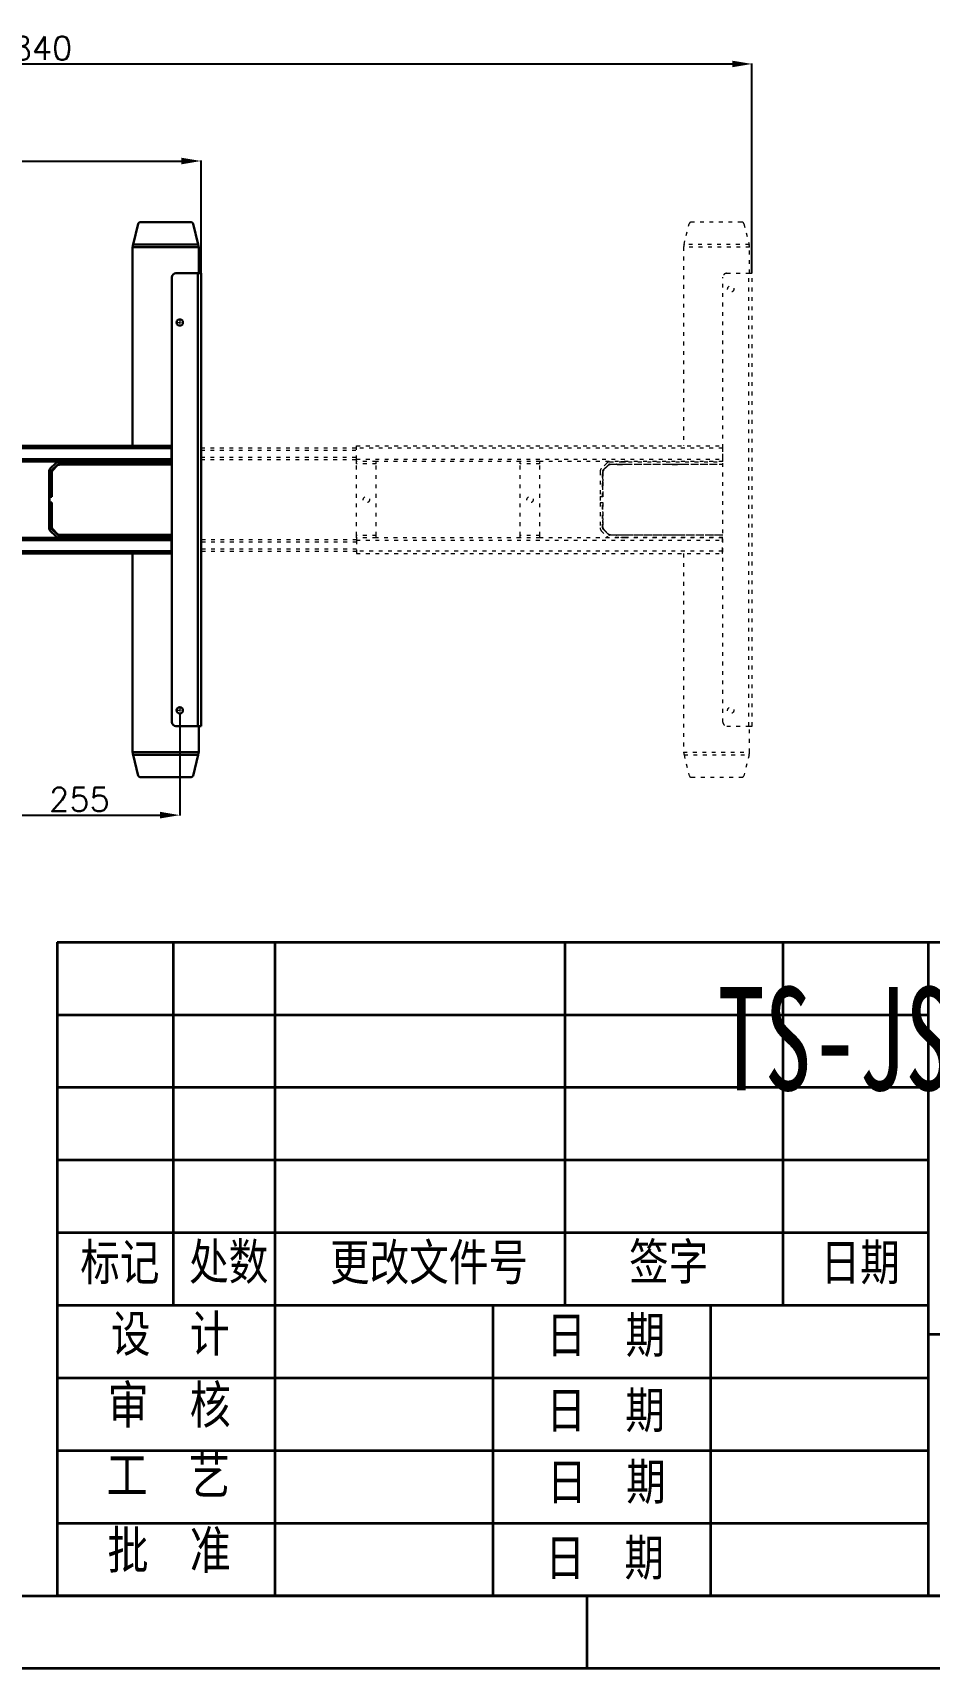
# Model space of a CAD drawing. Header units: millimetres. Extents: x 20580 to 29102, y 1988 to 5937.
# Drawn here: x 25638 to 26777, y 2064 to 4141 of the extents above; entities that cross this region are included whole.
import ezdxf

# ---------------------------------------------------------------- set-up
doc = ezdxf.new("R2010")
doc.units = ezdxf.units.MM
doc.linetypes.add('ACAD_ISO03W100', pattern=[30, 12, -18])
doc.linetypes.add('CENTER2', pattern=[7.5, 5, -1, 0.5, -1])
for name, color, linetype, lineweight in [('CAXA0', 7, 'Continuous', 70), ('CAXA3', 7, 'Continuous', 18), ('CAXA4', 3, 'Continuous', 25), ('輪廓線', 7, 'Continuous', 20)]:
    doc.layers.add(name, color=color, linetype=linetype, lineweight=lineweight)
doc.styles.get("Standard").update_dxf_attribs({"font": 'romans.shx'})
doc.styles.add('UserTxtStyle1', font='', dxfattribs={"width": 0.8})
doc.styles.add('标准', font='', dxfattribs={"width": 0.667})
doc.styles.get('UserTxtStyle1').set_extended_font_data('SimSun')
doc.styles.get('标准').set_extended_font_data('FangSong_GB2312')
doc.dimstyles.new('ISO-25', dxfattribs={"dimtxt": 6, "dimasz": 6, "dimexe": 0.5, "dimexo": 0.625, "dimgap": 1.2, "dimtad": 1, "dimdsep": 46, "dimtxsty": 'Standard', "dimcen": 2.5, "dimclrd": 3, "dimclre": 3, "dimclrt": 3, "dimadec": 0, "dimazin": 0, "dimtfac": 1, "dimtmove": 0, "dimatfit": 3, "dimfxl": 1.25, "dimarcsym": 0})

# ---------------------------------------------------------------- blocks, each defined once
blk = doc.blocks.new('*D129')
at = {"layer": 'Defpoints', "color": 0}
for p in [(25851.9, 3977.9), (24711.9, 3835.3), (25851.9, 3835.3)]:
    blk.add_point(p, dxfattribs=at)
at = {"layer": '輪廓線', "color": 4, "lineweight": -2}
for p, q in [((24711.9, 3835.9), (24711.9, 3978.4)), ((24736.9, 3977.9), (25826.9, 3977.9)), ((25851.9, 3835.9), (25851.9, 3978.4))]:
    blk.add_line(p, q, dxfattribs=at)
at = {"layer": '輪廓線', "color": 4}
for points in [[(24736.9, 3982.1), (24736.9, 3973.7), (24711.9, 3977.9)], [(25826.9, 3982.1), (25826.9, 3973.7), (25851.9, 3977.9)]]:
    blk.add_solid(points, dxfattribs=at)
at = {"layer": '輪廓線', "color": 4, "lineweight": 18, "insert": (25249.3, 3997.9), "char_height": 30, "attachment_point": 5}
blk.add_mtext('1140', dxfattribs=at)
blk = doc.blocks.new('*D130')
at = {"layer": 'Defpoints', "color": 0}
for p in [(26551.9, 4101.2), (24711.9, 3835.3), (26551.9, 3835.3)]:
    blk.add_point(p, dxfattribs=at)
at = {"layer": '輪廓線', "color": 4, "lineweight": -2}
for p, q in [((24711.9, 3835.9), (24711.9, 4101.7)), ((24736.9, 4101.2), (26526.9, 4101.2)), ((26551.9, 3835.9), (26551.9, 4101.7))]:
    blk.add_line(p, q, dxfattribs=at)
at = {"layer": '輪廓線', "color": 4}
for points in [[(24736.9, 4105.3), (24736.9, 4097), (24711.9, 4101.2)], [(26526.9, 4105.3), (26526.9, 4097), (26551.9, 4101.2)]]:
    blk.add_solid(points, dxfattribs=at)
at = {"layer": '輪廓線', "color": 4, "lineweight": 18, "insert": (25636.9, 4121.2), "char_height": 30, "attachment_point": 5}
blk.add_mtext('1840', dxfattribs=at)
blk = doc.blocks.new('*D135')
at = {"layer": 'Defpoints', "color": 0}
for p in [(25569.9, 3542.4), (25824.9, 3275.5), (25824.9, 3147.2)]:
    blk.add_point(p, dxfattribs=at)
at = {"layer": '輪廓線', "color": 4, "lineweight": -2}
for p, q in [((25569.9, 3541.8), (25569.9, 3146.7)), ((25824.9, 3274.9), (25824.9, 3146.7)), ((25594.9, 3147.2), (25799.9, 3147.2))]:
    blk.add_line(p, q, dxfattribs=at)
at = {"layer": '輪廓線', "color": 4}
for points in [[(25594.9, 3151.4), (25594.9, 3143), (25569.9, 3147.2)], [(25799.9, 3151.4), (25799.9, 3143), (25824.9, 3147.2)]]:
    blk.add_solid(points, dxfattribs=at)
at = {"layer": '輪廓線', "color": 4, "lineweight": 18, "insert": (25697.4, 3167.2), "char_height": 30, "attachment_point": 5}
blk.add_mtext('255', dxfattribs=at)

msp = doc.modelspace()

# ---------------------------------------------------------------- linework, layer by layer
at = {"linetype": 'Continuous', "lineweight": 30}
for p, q in [((25765.618, 3871.834), (25772.155, 3898.317)), ((25838.8, 3900.31), (25775.093, 3900.31)), ((25841.739, 3898.317), (25848.275, 3871.834)), ((25848.95, 3868.539), (25764.943, 3868.539)), ((25764.943, 3868.539), (25764.943, 3616.31)), ((25848.275, 3871.834), (25765.618, 3871.834)), ((25848.95, 3835.31), (25848.95, 3868.539)), ((25814.947, 3265.31), (25814.947, 3830.31)), ((25819.947, 3835.31), (25847.947, 3835.31)), ((25847.947, 3260.31), (25847.947, 3835.31)), ((25847.947, 3835.31), (25851.947, 3835.31)), ((25851.947, 3260.31), (25851.947, 3835.31)), ((25349.447, 3616.31), (25814.447, 3616.31)), ((25814.447, 3616.31), (25814.447, 3613.31)), ((25814.947, 3616.31), (25814.447, 3616.31)), ((25814.447, 3614.31), (25814.947, 3614.31)), ((25814.447, 3613.31), (25349.447, 3613.31)), ((25349.447, 3599.31), (25814.447, 3599.31)), ((25814.447, 3596.31), (25582.447, 3596.31)), ((25667.482, 3594.346), (25660.411, 3587.275)), ((25671.018, 3595.81), (25814.947, 3595.81)), ((25685.447, 3596.31), (25685.447, 3596.227)), ((25685.447, 3596.227), (25685.916, 3595.956)), ((25685.447, 3596.227), (25691.447, 3596.227)), ((25685.916, 3595.956), (25685.663, 3595.81)), ((25685.916, 3595.956), (25690.978, 3595.956)), ((25690.978, 3595.956), (25691.447, 3596.227)), ((25691.23, 3595.81), (25690.978, 3595.956)), ((25691.447, 3596.227), (25691.447, 3596.31)), ((25764.943, 3596.31), (25764.943, 3595.81)), ((25814.447, 3613.81), (25814.947, 3613.81)), ((25814.447, 3613.31), (25814.447, 3599.31)), ((25814.447, 3610.81), (25814.947, 3610.81)), ((25814.447, 3601.81), (25814.947, 3601.81)), ((25814.447, 3599.31), (25814.447, 3596.31)), ((25814.447, 3598.81), (25814.947, 3598.81)), ((25814.947, 3598.31), (25814.447, 3598.31)), ((25814.947, 3596.31), (25814.447, 3596.31)), ((25658.947, 3583.739), (25658.947, 3551.81)), ((25661.947, 3551.81), (25661.947, 3583.739)), ((25662.24, 3576.16), (25661.947, 3576.16)), ((25662.281, 3573.81), (25661.947, 3573.81)), ((25662.197, 3582.393), (25662.197, 3580.481)), ((25662.406, 3582.307), (25662.197, 3582.393)), ((25662.197, 3580.481), (25662.368, 3580.31)), ((25662.368, 3577.81), (25662.197, 3577.639)), ((25662.197, 3577.639), (25662.197, 3576.16)), ((25662.281, 3573.81), (25662.281, 3571.81)), ((25669.425, 3591.721), (25662.354, 3584.65)), ((25662.354, 3584.65), (25662.354, 3583.637)), ((25662.354, 3580.324), (25662.354, 3577.796)), ((25662.368, 3580.31), (25662.368, 3577.81)), ((25662.406, 3582.307), (25662.406, 3551.56)), ((25662.532, 3585.154), (25669.604, 3592.225)), ((25668.829, 3591.096), (25663.661, 3585.928)), ((25663.87, 3585.842), (25663.661, 3585.928)), ((25668.915, 3590.887), (25663.87, 3585.842)), ((25668.915, 3590.887), (25668.829, 3591.096)), ((25669.59, 3591.721), (25669.425, 3591.721)), ((25671.018, 3592.81), (25814.947, 3592.81)), ((25672.45, 3592.351), (25672.364, 3592.56)), ((25676.276, 3592.56), (25672.364, 3592.56)), ((25814.947, 3592.351), (25672.45, 3592.351)), ((25676.447, 3592.389), (25676.276, 3592.56)), ((25678.947, 3592.389), (25676.447, 3592.389)), ((25679.118, 3592.56), (25678.947, 3592.389)), ((25680.597, 3592.56), (25679.118, 3592.56)), ((25679.79, 3592.809), (25679.868, 3592.81)), ((25679.868, 3592.809), (25679.868, 3592.81)), ((25679.868, 3592.56), (25679.868, 3592.809)), ((25680.597, 3592.81), (25680.597, 3592.56)), ((25680.597, 3592.56), (25682.947, 3592.56)), ((25682.947, 3592.81), (25682.947, 3592.56)), ((25682.947, 3592.56), (25684.947, 3592.56)), ((25684.947, 3592.81), (25684.947, 3592.56)), ((25684.947, 3592.56), (25687.297, 3592.56)), ((25687.297, 3592.56), (25687.297, 3592.81)), ((25688.776, 3592.56), (25687.297, 3592.56)), ((25688.947, 3592.389), (25688.776, 3592.56)), ((25691.447, 3592.389), (25688.947, 3592.389)), ((25691.618, 3592.56), (25691.447, 3592.389)), ((25746.276, 3592.56), (25691.618, 3592.56)), ((25692.947, 3592.56), (25692.947, 3592.81)), ((25746.447, 3592.389), (25746.276, 3592.56)), ((25748.947, 3592.389), (25746.447, 3592.389)), ((25749.118, 3592.56), (25748.947, 3592.389)), ((25750.597, 3592.56), (25749.118, 3592.56)), ((25750.597, 3592.81), (25750.597, 3592.56)), ((25750.597, 3592.56), (25752.947, 3592.56)), ((25752.947, 3592.81), (25752.947, 3592.56)), ((25752.947, 3592.56), (25754.947, 3592.56)), ((25754.947, 3592.81), (25754.947, 3592.56)), ((25754.947, 3592.56), (25757.297, 3592.56)), ((25757.297, 3592.56), (25757.297, 3592.81)), ((25758.776, 3592.56), (25757.297, 3592.56)), ((25758.947, 3592.389), (25758.776, 3592.56)), ((25761.447, 3592.389), (25758.947, 3592.389)), ((25761.618, 3592.56), (25761.447, 3592.389)), ((25814.947, 3592.56), (25761.618, 3592.56)), ((25803.947, 3592.81), (25803.947, 3592.56)), ((25812.947, 3592.56), (25812.947, 3592.81)), ((25662.281, 3571.81), (25661.947, 3571.81)), ((25661.947, 3569.46), (25662.24, 3569.46)), ((25661.947, 3562.949), (25661.984, 3562.949)), ((25661.984, 3562.949), (25662.197, 3562.949)), ((25662.197, 3569.46), (25662.197, 3567.981)), ((25662.197, 3567.981), (25662.368, 3567.81)), ((25662.368, 3565.31), (25662.197, 3565.139)), ((25662.197, 3565.139), (25662.197, 3555.456)), ((25662.222, 3553.956), (25662.368, 3553.81)), ((25662.354, 3567.824), (25662.354, 3565.296)), ((25662.368, 3567.81), (25662.368, 3565.31)), ((25662.368, 3553.81), (25662.368, 3551.56)), ((25658.947, 3551.81), (25661.947, 3551.81)), ((25658.947, 3551.81), (25658.947, 3543.81)), ((25658.947, 3543.81), (25658.947, 3511.881)), ((25661.947, 3543.81), (25658.947, 3543.81)), ((25659.197, 3551.56), (25659.197, 3544.06)), ((25662.406, 3551.56), (25659.197, 3551.56)), ((25659.197, 3544.06), (25662.406, 3544.06)), ((25661.947, 3551.81), (25661.947, 3551.56)), ((25661.947, 3544.06), (25661.947, 3543.81)), ((25661.947, 3511.881), (25661.947, 3543.81)), ((25661.947, 3532.672), (25661.984, 3532.672)), ((25661.984, 3532.672), (25662.197, 3532.672)), ((25662.197, 3540.165), (25662.197, 3530.481)), ((25662.368, 3541.81), (25662.222, 3541.665)), ((25662.368, 3544.06), (25662.368, 3541.81)), ((25662.406, 3544.06), (25662.406, 3513.314)), ((25662.24, 3526.16), (25661.947, 3526.16)), ((25662.281, 3523.81), (25661.947, 3523.81)), ((25662.281, 3521.81), (25661.947, 3521.81)), ((25661.947, 3519.46), (25662.24, 3519.46)), ((25662.197, 3530.481), (25662.368, 3530.31)), ((25662.368, 3527.81), (25662.197, 3527.639)), ((25662.197, 3527.639), (25662.197, 3526.16)), ((25662.197, 3519.46), (25662.197, 3517.981)), ((25662.197, 3517.981), (25662.368, 3517.81)), ((25662.368, 3515.31), (25662.197, 3515.139)), ((25662.197, 3515.139), (25662.197, 3513.227)), ((25662.197, 3513.227), (25662.406, 3513.314)), ((25662.281, 3523.81), (25662.281, 3521.81)), ((25662.354, 3530.324), (25662.354, 3527.796)), ((25662.354, 3517.824), (25662.354, 3515.296)), ((25662.354, 3511.984), (25662.354, 3510.971)), ((25662.354, 3510.971), (25669.425, 3503.9)), ((25662.368, 3530.31), (25662.368, 3527.81)), ((25662.368, 3517.81), (25662.368, 3515.31)), ((25669.604, 3503.396), (25662.532, 3510.467)), ((25349.447, 3496.31), (25814.447, 3496.31)), ((25814.447, 3499.31), (25582.447, 3499.31)), ((25660.411, 3508.346), (25667.482, 3501.275)), ((25663.87, 3509.779), (25663.661, 3509.692)), ((25663.661, 3509.692), (25668.829, 3504.525)), ((25663.87, 3509.779), (25668.915, 3504.734)), ((25668.915, 3504.734), (25668.829, 3504.525)), ((25669.425, 3503.9), (25669.59, 3503.9)), ((25814.947, 3502.81), (25671.018, 3502.81)), ((25814.947, 3499.81), (25671.018, 3499.81)), ((25672.45, 3503.27), (25672.364, 3503.06)), ((25672.364, 3503.06), (25676.276, 3503.06)), ((25672.45, 3503.27), (25814.947, 3503.27)), ((25676.276, 3503.06), (25676.447, 3503.231)), ((25676.447, 3503.231), (25678.947, 3503.231)), ((25678.947, 3503.231), (25679.118, 3503.06)), ((25679.118, 3503.06), (25680.597, 3503.06)), ((25679.868, 3502.81), (25679.868, 3503.06)), ((25680.597, 3503.06), (25680.597, 3502.81)), ((25680.597, 3503.06), (25682.947, 3503.06)), ((25682.947, 3503.06), (25684.947, 3503.06)), ((25682.947, 3502.81), (25682.947, 3503.06)), ((25684.947, 3503.06), (25687.297, 3503.06)), ((25684.947, 3503.06), (25684.947, 3502.81)), ((25685.916, 3499.665), (25685.447, 3499.394)), ((25685.447, 3499.394), (25685.447, 3499.31)), ((25691.447, 3499.394), (25685.447, 3499.394)), ((25685.663, 3499.81), (25685.916, 3499.665)), ((25690.978, 3499.665), (25685.916, 3499.665)), ((25687.297, 3502.81), (25687.297, 3503.06)), ((25687.297, 3503.06), (25688.776, 3503.06)), ((25688.776, 3503.06), (25688.947, 3503.231)), ((25688.947, 3503.231), (25691.447, 3503.231)), ((25690.978, 3499.665), (25691.23, 3499.81)), ((25691.447, 3499.394), (25690.978, 3499.665)), ((25691.447, 3503.231), (25691.618, 3503.06)), ((25691.447, 3499.31), (25691.447, 3499.394)), ((25691.618, 3503.06), (25746.276, 3503.06)), ((25692.947, 3502.81), (25692.947, 3503.06)), ((25746.276, 3503.06), (25746.447, 3503.231)), ((25746.447, 3503.231), (25748.947, 3503.231)), ((25748.947, 3503.231), (25749.118, 3503.06)), ((25749.118, 3503.06), (25750.597, 3503.06)), ((25750.597, 3503.06), (25750.597, 3502.81)), ((25750.597, 3503.06), (25752.947, 3503.06)), ((25752.947, 3503.06), (25754.947, 3503.06)), ((25752.947, 3502.81), (25752.947, 3503.06)), ((25754.947, 3503.06), (25757.297, 3503.06)), ((25754.947, 3503.06), (25754.947, 3502.81)), ((25757.297, 3502.81), (25757.297, 3503.06)), ((25757.297, 3503.06), (25758.776, 3503.06)), ((25758.776, 3503.06), (25758.947, 3503.231)), ((25758.947, 3503.231), (25761.447, 3503.231)), ((25761.447, 3503.231), (25761.618, 3503.06)), ((25761.618, 3503.06), (25814.947, 3503.06)), ((25764.943, 3499.81), (25764.943, 3499.31)), ((25803.947, 3503.06), (25803.947, 3502.81)), ((25812.947, 3502.81), (25812.947, 3503.06)), ((25814.447, 3496.31), (25814.447, 3499.31)), ((25814.947, 3499.31), (25814.447, 3499.31)), ((25814.947, 3497.31), (25814.447, 3497.31)), ((25814.947, 3496.81), (25814.447, 3496.81)), ((25814.447, 3482.31), (25814.447, 3496.31)), ((25814.947, 3493.81), (25814.447, 3493.81)), ((25814.447, 3482.31), (25349.447, 3482.31)), ((25349.447, 3479.31), (25814.447, 3479.31)), ((25764.943, 3479.31), (25764.943, 3227.082)), ((25814.947, 3484.81), (25814.447, 3484.81)), ((25814.447, 3479.31), (25814.447, 3482.31)), ((25814.947, 3481.81), (25814.447, 3481.81)), ((25814.447, 3481.31), (25814.947, 3481.31)), ((25814.947, 3479.31), (25814.447, 3479.31)), ((25819.947, 3260.31), (25847.947, 3260.31)), ((25847.947, 3260.31), (25851.947, 3260.31)), ((25848.95, 3227.082), (25848.95, 3260.31)), ((25764.943, 3227.082), (25848.95, 3227.082)), ((25765.618, 3223.787), (25848.275, 3223.787)), ((25765.618, 3223.787), (25772.155, 3197.304)), ((25848.275, 3223.787), (25841.739, 3197.304)), ((25775.093, 3195.31), (25838.8, 3195.31))]:
    msp.add_line(p, q, dxfattribs=at)
at = {"color": 7, "linetype": 'ACAD_ISO03W100', "lineweight": 15, "ltscale": 0.4}
for p, q in [((26465.618, 3871.834), (26472.155, 3898.317)), ((26538.8, 3900.31), (26475.093, 3900.31)), ((26541.739, 3898.317), (26548.275, 3871.834)), ((26548.95, 3868.539), (26464.943, 3868.539)), ((26464.943, 3868.539), (26464.943, 3616.31)), ((26548.275, 3871.834), (26465.618, 3871.834)), ((26548.95, 3835.31), (26548.95, 3868.539)), ((26514.947, 3265.31), (26514.947, 3830.31)), ((26519.947, 3835.31), (26547.947, 3835.31)), ((26547.947, 3260.31), (26547.947, 3835.31)), ((26547.947, 3835.31), (26551.947, 3835.31)), ((26551.947, 3260.31), (26551.947, 3835.31)), ((26049.447, 3616.31), (26514.447, 3616.31)), ((26049.447, 3613.31), (26049.447, 3616.31)), ((26514.447, 3616.31), (26514.447, 3613.31)), ((26514.947, 3616.31), (26514.447, 3616.31)), ((26514.447, 3614.31), (26514.947, 3614.31)), ((25851.947, 3613.81), (26049.447, 3613.81)), ((25851.947, 3610.81), (26049.447, 3610.81)), ((25851.947, 3601.81), (26049.447, 3601.81)), ((25851.947, 3598.81), (26049.447, 3598.81)), ((26514.447, 3613.31), (26049.447, 3613.31)), ((26049.447, 3599.31), (26049.447, 3613.31)), ((26049.447, 3599.31), (26514.447, 3599.31)), ((26049.447, 3596.31), (26049.447, 3599.31)), ((26074.447, 3596.31), (26049.447, 3596.31)), ((26049.447, 3593.31), (26049.447, 3596.31)), ((26257.447, 3596.31), (26074.447, 3596.31)), ((26074.447, 3593.31), (26074.447, 3596.31)), ((26282.447, 3596.31), (26257.447, 3596.31)), ((26257.447, 3593.31), (26257.447, 3596.31)), ((26514.447, 3596.31), (26282.447, 3596.31)), ((26282.447, 3593.31), (26282.447, 3596.31)), ((26367.482, 3594.346), (26360.411, 3587.275)), ((26371.018, 3595.81), (26514.947, 3595.81)), ((26385.447, 3596.31), (26385.447, 3596.227)), ((26385.447, 3596.227), (26385.916, 3595.956)), ((26385.447, 3596.227), (26391.447, 3596.227)), ((26385.916, 3595.956), (26385.663, 3595.81)), ((26385.916, 3595.956), (26390.978, 3595.956)), ((26390.978, 3595.956), (26391.447, 3596.227)), ((26391.23, 3595.81), (26390.978, 3595.956)), ((26391.447, 3596.227), (26391.447, 3596.31)), ((26464.943, 3596.31), (26464.943, 3595.81)), ((26514.447, 3613.81), (26514.947, 3613.81)), ((26514.447, 3613.31), (26514.447, 3599.31)), ((26514.447, 3610.81), (26514.947, 3610.81)), ((26514.447, 3601.81), (26514.947, 3601.81)), ((26514.447, 3599.31), (26514.447, 3596.31)), ((26514.447, 3598.81), (26514.947, 3598.81)), ((26514.947, 3598.31), (26514.447, 3598.31)), ((26514.947, 3596.31), (26514.447, 3596.31)), ((26074.447, 3593.31), (26049.447, 3593.31)), ((26049.447, 3502.31), (26049.447, 3593.31)), ((26074.447, 3502.31), (26074.447, 3593.31)), ((26282.447, 3593.31), (26257.447, 3593.31)), ((26257.447, 3502.31), (26257.447, 3593.31)), ((26282.447, 3502.31), (26282.447, 3593.31)), ((26358.947, 3583.739), (26358.947, 3551.81)), ((26361.947, 3551.81), (26361.947, 3583.739)), ((26362.24, 3576.16), (26361.947, 3576.16)), ((26362.281, 3573.81), (26361.947, 3573.81)), ((26362.197, 3582.393), (26362.197, 3580.481)), ((26362.406, 3582.307), (26362.197, 3582.393)), ((26362.197, 3580.481), (26362.368, 3580.31)), ((26362.368, 3577.81), (26362.197, 3577.639)), ((26362.197, 3577.639), (26362.197, 3576.16)), ((26362.281, 3573.81), (26362.281, 3571.81)), ((26369.425, 3591.721), (26362.354, 3584.65)), ((26362.354, 3584.65), (26362.354, 3583.637)), ((26362.354, 3580.324), (26362.354, 3577.796)), ((26362.368, 3580.31), (26362.368, 3577.81)), ((26362.406, 3582.307), (26362.406, 3551.56)), ((26362.532, 3585.154), (26369.604, 3592.225)), ((26368.829, 3591.096), (26363.661, 3585.928)), ((26363.87, 3585.842), (26363.661, 3585.928)), ((26368.915, 3590.887), (26363.87, 3585.842)), ((26368.915, 3590.887), (26368.829, 3591.096)), ((26369.59, 3591.721), (26369.425, 3591.721)), ((26371.018, 3592.81), (26514.947, 3592.81)), ((26372.45, 3592.351), (26372.364, 3592.56)), ((26376.276, 3592.56), (26372.364, 3592.56)), ((26514.947, 3592.351), (26372.45, 3592.351)), ((26376.447, 3592.389), (26376.276, 3592.56)), ((26378.947, 3592.389), (26376.447, 3592.389)), ((26379.118, 3592.56), (26378.947, 3592.389)), ((26380.597, 3592.56), (26379.118, 3592.56)), ((26379.79, 3592.809), (26379.868, 3592.81)), ((26379.868, 3592.809), (26379.868, 3592.81)), ((26379.868, 3592.56), (26379.868, 3592.809)), ((26380.597, 3592.81), (26380.597, 3592.56)), ((26380.597, 3592.56), (26382.947, 3592.56)), ((26382.947, 3592.81), (26382.947, 3592.56)), ((26382.947, 3592.56), (26384.947, 3592.56)), ((26384.947, 3592.81), (26384.947, 3592.56)), ((26384.947, 3592.56), (26387.297, 3592.56)), ((26387.297, 3592.56), (26387.297, 3592.81)), ((26388.776, 3592.56), (26387.297, 3592.56)), ((26388.947, 3592.389), (26388.776, 3592.56)), ((26391.447, 3592.389), (26388.947, 3592.389)), ((26391.618, 3592.56), (26391.447, 3592.389)), ((26446.276, 3592.56), (26391.618, 3592.56)), ((26392.947, 3592.56), (26392.947, 3592.81)), ((26446.447, 3592.389), (26446.276, 3592.56)), ((26448.947, 3592.389), (26446.447, 3592.389)), ((26449.118, 3592.56), (26448.947, 3592.389)), ((26450.597, 3592.56), (26449.118, 3592.56)), ((26450.597, 3592.81), (26450.597, 3592.56)), ((26450.597, 3592.56), (26452.947, 3592.56)), ((26452.947, 3592.81), (26452.947, 3592.56)), ((26452.947, 3592.56), (26454.947, 3592.56)), ((26454.947, 3592.81), (26454.947, 3592.56)), ((26454.947, 3592.56), (26457.297, 3592.56)), ((26457.297, 3592.56), (26457.297, 3592.81)), ((26458.776, 3592.56), (26457.297, 3592.56)), ((26458.947, 3592.389), (26458.776, 3592.56)), ((26461.447, 3592.389), (26458.947, 3592.389)), ((26461.618, 3592.56), (26461.447, 3592.389)), ((26514.947, 3592.56), (26461.618, 3592.56)), ((26503.947, 3592.81), (26503.947, 3592.56)), ((26512.947, 3592.56), (26512.947, 3592.81)), ((26362.281, 3571.81), (26361.947, 3571.81)), ((26361.947, 3569.46), (26362.24, 3569.46)), ((26361.947, 3562.949), (26361.984, 3562.949)), ((26361.984, 3562.949), (26362.197, 3562.949)), ((26362.197, 3569.46), (26362.197, 3567.981)), ((26362.197, 3567.981), (26362.368, 3567.81)), ((26362.368, 3565.31), (26362.197, 3565.139)), ((26362.197, 3565.139), (26362.197, 3555.456)), ((26362.222, 3553.956), (26362.368, 3553.81)), ((26362.354, 3567.824), (26362.354, 3565.296)), ((26362.368, 3567.81), (26362.368, 3565.31)), ((26362.368, 3553.81), (26362.368, 3551.56)), ((26358.947, 3551.81), (26361.947, 3551.81)), ((26358.947, 3551.81), (26358.947, 3543.81)), ((26358.947, 3543.81), (26358.947, 3511.881)), ((26361.947, 3543.81), (26358.947, 3543.81)), ((26359.197, 3551.56), (26359.197, 3544.06)), ((26362.406, 3551.56), (26359.197, 3551.56)), ((26359.197, 3544.06), (26362.406, 3544.06)), ((26361.947, 3551.81), (26361.947, 3551.56)), ((26361.947, 3544.06), (26361.947, 3543.81)), ((26361.947, 3511.881), (26361.947, 3543.81)), ((26361.947, 3532.672), (26361.984, 3532.672)), ((26361.984, 3532.672), (26362.197, 3532.672)), ((26362.197, 3540.165), (26362.197, 3530.481)), ((26362.368, 3541.81), (26362.222, 3541.665)), ((26362.368, 3544.06), (26362.368, 3541.81)), ((26362.406, 3544.06), (26362.406, 3513.314)), ((26362.24, 3526.16), (26361.947, 3526.16)), ((26362.281, 3523.81), (26361.947, 3523.81)), ((26362.281, 3521.81), (26361.947, 3521.81)), ((26361.947, 3519.46), (26362.24, 3519.46)), ((26362.197, 3530.481), (26362.368, 3530.31)), ((26362.368, 3527.81), (26362.197, 3527.639)), ((26362.197, 3527.639), (26362.197, 3526.16)), ((26362.197, 3519.46), (26362.197, 3517.981)), ((26362.197, 3517.981), (26362.368, 3517.81)), ((26362.368, 3515.31), (26362.197, 3515.139)), ((26362.197, 3515.139), (26362.197, 3513.227)), ((26362.197, 3513.227), (26362.406, 3513.314)), ((26362.281, 3523.81), (26362.281, 3521.81)), ((26362.354, 3530.324), (26362.354, 3527.796)), ((26362.354, 3517.824), (26362.354, 3515.296)), ((26362.354, 3511.984), (26362.354, 3510.971)), ((26362.354, 3510.971), (26369.425, 3503.9)), ((26362.368, 3530.31), (26362.368, 3527.81)), ((26362.368, 3517.81), (26362.368, 3515.31)), ((26369.604, 3503.396), (26362.532, 3510.467)), ((26049.447, 3496.81), (25851.947, 3496.81)), ((26049.447, 3493.81), (25851.947, 3493.81)), ((26074.447, 3502.31), (26049.447, 3502.31)), ((26049.447, 3499.31), (26049.447, 3502.31)), ((26074.447, 3499.31), (26049.447, 3499.31)), ((26049.447, 3499.31), (26049.447, 3496.31)), ((26049.447, 3496.31), (26514.447, 3496.31)), ((26049.447, 3496.31), (26049.447, 3482.31)), ((26074.447, 3499.31), (26074.447, 3502.31)), ((26257.447, 3499.31), (26074.447, 3499.31)), ((26282.447, 3502.31), (26257.447, 3502.31)), ((26257.447, 3499.31), (26257.447, 3502.31)), ((26282.447, 3499.31), (26257.447, 3499.31)), ((26282.447, 3499.31), (26282.447, 3502.31)), ((26514.447, 3499.31), (26282.447, 3499.31)), ((26360.411, 3508.346), (26367.482, 3501.275)), ((26363.87, 3509.779), (26363.661, 3509.692)), ((26363.661, 3509.692), (26368.829, 3504.525)), ((26363.87, 3509.779), (26368.915, 3504.734)), ((26368.915, 3504.734), (26368.829, 3504.525)), ((26369.425, 3503.9), (26369.59, 3503.9)), ((26514.947, 3502.81), (26371.018, 3502.81)), ((26514.947, 3499.81), (26371.018, 3499.81)), ((26372.45, 3503.27), (26372.364, 3503.06)), ((26372.364, 3503.06), (26376.276, 3503.06)), ((26372.45, 3503.27), (26514.947, 3503.27)), ((26376.276, 3503.06), (26376.447, 3503.231)), ((26376.447, 3503.231), (26378.947, 3503.231)), ((26378.947, 3503.231), (26379.118, 3503.06)), ((26379.118, 3503.06), (26380.597, 3503.06)), ((26379.868, 3502.81), (26379.868, 3503.06)), ((26380.597, 3503.06), (26380.597, 3502.81)), ((26380.597, 3503.06), (26382.947, 3503.06)), ((26382.947, 3503.06), (26384.947, 3503.06)), ((26382.947, 3502.81), (26382.947, 3503.06)), ((26384.947, 3503.06), (26387.297, 3503.06)), ((26384.947, 3503.06), (26384.947, 3502.81)), ((26385.916, 3499.665), (26385.447, 3499.394)), ((26385.447, 3499.394), (26385.447, 3499.31)), ((26391.447, 3499.394), (26385.447, 3499.394)), ((26385.663, 3499.81), (26385.916, 3499.665)), ((26390.978, 3499.665), (26385.916, 3499.665)), ((26387.297, 3502.81), (26387.297, 3503.06)), ((26387.297, 3503.06), (26388.776, 3503.06)), ((26388.776, 3503.06), (26388.947, 3503.231)), ((26388.947, 3503.231), (26391.447, 3503.231)), ((26390.978, 3499.665), (26391.23, 3499.81)), ((26391.447, 3499.394), (26390.978, 3499.665)), ((26391.447, 3503.231), (26391.618, 3503.06)), ((26391.447, 3499.31), (26391.447, 3499.394)), ((26391.618, 3503.06), (26446.276, 3503.06)), ((26392.947, 3502.81), (26392.947, 3503.06)), ((26446.276, 3503.06), (26446.447, 3503.231)), ((26446.447, 3503.231), (26448.947, 3503.231)), ((26448.947, 3503.231), (26449.118, 3503.06)), ((26449.118, 3503.06), (26450.597, 3503.06)), ((26450.597, 3503.06), (26450.597, 3502.81)), ((26450.597, 3503.06), (26452.947, 3503.06)), ((26452.947, 3503.06), (26454.947, 3503.06)), ((26452.947, 3502.81), (26452.947, 3503.06)), ((26454.947, 3503.06), (26457.297, 3503.06)), ((26454.947, 3503.06), (26454.947, 3502.81)), ((26457.297, 3502.81), (26457.297, 3503.06)), ((26457.297, 3503.06), (26458.776, 3503.06)), ((26458.776, 3503.06), (26458.947, 3503.231)), ((26458.947, 3503.231), (26461.447, 3503.231)), ((26461.447, 3503.231), (26461.618, 3503.06)), ((26461.618, 3503.06), (26514.947, 3503.06)), ((26464.943, 3499.81), (26464.943, 3499.31)), ((26503.947, 3503.06), (26503.947, 3502.81)), ((26512.947, 3502.81), (26512.947, 3503.06)), ((26514.447, 3496.31), (26514.447, 3499.31)), ((26514.947, 3499.31), (26514.447, 3499.31)), ((26514.947, 3497.31), (26514.447, 3497.31)), ((26514.947, 3496.81), (26514.447, 3496.81)), ((26514.447, 3482.31), (26514.447, 3496.31)), ((26514.947, 3493.81), (26514.447, 3493.81)), ((26049.447, 3484.81), (25851.947, 3484.81)), ((26049.447, 3481.81), (25851.947, 3481.81)), ((26514.447, 3482.31), (26049.447, 3482.31)), ((26049.447, 3482.31), (26049.447, 3479.31)), ((26049.447, 3479.31), (26514.447, 3479.31)), ((26464.943, 3479.31), (26464.943, 3227.082)), ((26514.947, 3484.81), (26514.447, 3484.81)), ((26514.447, 3479.31), (26514.447, 3482.31)), ((26514.947, 3481.81), (26514.447, 3481.81)), ((26514.447, 3481.31), (26514.947, 3481.31)), ((26514.947, 3479.31), (26514.447, 3479.31)), ((26519.947, 3260.31), (26547.947, 3260.31)), ((26547.947, 3260.31), (26551.947, 3260.31)), ((26548.95, 3227.082), (26548.95, 3260.31)), ((26464.943, 3227.082), (26548.95, 3227.082)), ((26465.618, 3223.787), (26548.275, 3223.787)), ((26465.618, 3223.787), (26472.155, 3197.304)), ((26548.275, 3223.787), (26541.739, 3197.304)), ((26475.093, 3195.31), (26538.8, 3195.31))]:
    msp.add_line(p, q, dxfattribs=at)
at = {"color": 1, "linetype": 'CENTER2', "lineweight": 15}
for p, q in [((25820.161, 3772.81), (25829.732, 3772.81)), ((25824.947, 3777.61), (25824.947, 3768.01)), ((25824.947, 3285.11), (25824.947, 3275.51)), ((25820.161, 3280.31), (25829.732, 3280.31))]:
    msp.add_line(p, q, dxfattribs=at)
at = {"linetype": 'Continuous', "lineweight": 35}
msp.add_line((25669.164, 2985.957), (25669.164, 2155.93), dxfattribs=at)
at = {"color": 7, "linetype": 'ACAD_ISO03W100', "lineweight": 15, "ltscale": 0.4}
for centre in [(26524.947, 3815.31), (26061.947, 3547.81), (26269.947, 3547.81), (26524.947, 3280.31)]:
    msp.add_circle(centre, 4, dxfattribs=at)
at = {"linetype": 'Continuous', "lineweight": 30}
for centre in [(25824.947, 3772.81), (25824.947, 3280.31)]:
    msp.add_circle(centre, 4, dxfattribs=at)
for centre, radius, start, end in [((25819.947, 3830.31), 5, 90, 180), ((25671.018, 3590.81), 5, 90, 135), ((25663.947, 3583.739), 5, 135, 180), ((25663.947, 3583.739), 2, 135, 180), ((25663.233, 3583.71), 1.286, 133.097431, 178.705299), ((25663.039, 3584.69), 0.686, 137.551897, 183.416319), ((25670.11, 3591.762), 0.686, 137.5443, 183.423916), ((25671.066, 3591.032), 1.779, 91.537543, 157.220773), ((25671.018, 3590.81), 2, 90, 135), ((25679.882, 3591.134), 1.677, 93.136574, 131.536287), ((25663.075, 3562.95), 1.128, 167.468583, 180.057744), ((25663.236, 3562.904), 1.295, 143.347267, 167.040861), ((25663.101, 3532.674), 1.155, 180.082051, 192.463736), ((25663.229, 3532.714), 1.288, 192.969754, 216.718999), ((25663.947, 3511.881), 5, 180, 225), ((25663.947, 3511.881), 2, 180, 225), ((25663.233, 3511.911), 1.286, 181.294701, 226.902569), ((25663.039, 3510.93), 0.686, 176.583681, 222.448103), ((25671.018, 3504.81), 5, 225, 270), ((25670.11, 3503.859), 0.686, 176.576084, 222.4557), ((25671.066, 3504.589), 1.779, 202.779227, 268.462457), ((25671.018, 3504.81), 2, 225, 270), ((25679.881, 3504.488), 1.678, 228.507285, 269.530181), ((25819.947, 3265.31), 5, 180, 270)]:
    msp.add_arc(centre, radius, start, end, dxfattribs=at)
at = {"color": 7, "linetype": 'ACAD_ISO03W100', "lineweight": 15, "ltscale": 0.4}
for centre, radius, start, end in [((26519.947, 3830.31), 5, 90, 180), ((26371.018, 3590.81), 5, 90, 135), ((26363.947, 3583.739), 5, 135, 180), ((26363.947, 3583.739), 2, 135, 180), ((26363.233, 3583.71), 1.286, 133.097431, 178.705299), ((26363.039, 3584.69), 0.686, 137.551897, 183.416319), ((26370.11, 3591.762), 0.686, 137.5443, 183.423916), ((26371.066, 3591.032), 1.779, 91.537543, 157.220773), ((26371.018, 3590.81), 2, 90, 135), ((26379.882, 3591.134), 1.677, 93.136574, 131.536287), ((26363.075, 3562.95), 1.128, 167.468583, 180.057744), ((26363.236, 3562.904), 1.295, 143.347267, 167.040861), ((26363.101, 3532.674), 1.155, 180.082051, 192.463736), ((26363.229, 3532.714), 1.288, 192.969754, 216.718999), ((26363.947, 3511.881), 5, 180, 225), ((26363.947, 3511.881), 2, 180, 225), ((26363.233, 3511.911), 1.286, 181.294701, 226.902569), ((26363.039, 3510.93), 0.686, 176.583681, 222.448103), ((26371.018, 3504.81), 5, 225, 270), ((26370.11, 3503.859), 0.686, 176.576084, 222.4557), ((26371.066, 3504.589), 1.779, 202.779227, 268.462457), ((26371.018, 3504.81), 2, 225, 270), ((26379.881, 3504.488), 1.678, 228.507285, 269.530181), ((26519.947, 3265.31), 5, 180, 270)]:
    msp.add_arc(centre, radius, start, end, dxfattribs=at)
at = {"linetype": 'Continuous', "lineweight": 30}
for centre, major_axis, ratio, start_param, end_param in [((25667.197, 3582.393), (-4.62, 1.914), 0.99982157, -0.392636, 0.392636), ((25662.24, 3573.81), (0, 2.35), 0.01745506, -1.57079633, 0), ((25667.407, 3582.306), (-4.62, 1.914), 0.99982157, -0.392636, 0.392636), ((25672.364, 3587.56), (-1.914, 4.62), 0.99982157, -0.392636, 0.39263599), ((25672.451, 3587.35), (-1.914, 4.62), 0.99982157, -0.39263599, 0.392636), ((25662.223, 3555.456), (0, 1.5), 0.01745506, 1.57079633, 3.12413936), ((25662.24, 3571.81), (0, 2.35), 0.01745506, 3.14159265, 4.71238898), ((25662.223, 3540.165), (0, 1.5), 0.01745506, 0.01745329, 1.57079633), ((25667.197, 3513.228), (4.62, 1.914), 0.99982157, 2.74895666, 3.53422865), ((25662.24, 3523.81), (0, 2.35), 0.01745506, -1.57079633, 0), ((25662.24, 3521.81), (0, 2.35), 0.01745506, 3.14159265, 4.71238898), ((25667.407, 3513.315), (4.62, 1.914), 0.99982157, 2.74895666, 3.53422865), ((25672.364, 3508.061), (1.914, 4.62), 0.99982157, 2.74895666, 3.53422865), ((25672.451, 3508.271), (1.914, 4.62), 0.99982157, 2.74895666, 3.53422865)]:
    msp.add_ellipse(centre, major_axis=major_axis, ratio=ratio, start_param=start_param, end_param=end_param, dxfattribs=at)
at = {"color": 7, "linetype": 'ACAD_ISO03W100', "lineweight": 15, "ltscale": 0.4}
for centre, major_axis, ratio, start_param, end_param in [((26367.197, 3582.393), (-4.62, 1.914), 0.99982157, -0.392636, 0.392636), ((26362.24, 3573.81), (0, 2.35), 0.01745506, 4.71238898, 6.28318531), ((26367.407, 3582.306), (-4.62, 1.914), 0.99982157, -0.392636, 0.392636), ((26372.364, 3587.56), (-1.914, 4.62), 0.99982157, -0.392636, 0.39263599), ((26372.451, 3587.35), (-1.914, 4.62), 0.99982157, -0.39263599, 0.392636), ((26362.223, 3555.456), (0, 1.5), 0.01745506, 1.57079633, 3.12413936), ((26362.24, 3571.81), (0, 2.35), 0.01745506, 3.14159265, 4.71238898), ((26362.223, 3540.165), (0, 1.5), 0.01745506, 0.01745329, 1.57079633), ((26367.197, 3513.228), (4.62, 1.914), 0.99982157, 2.74895666, 3.53422865), ((26362.24, 3523.81), (0, 2.35), 0.01745506, 4.71238898, 6.28318531), ((26362.24, 3521.81), (0, 2.35), 0.01745506, 3.14159265, 4.71238898), ((26367.407, 3513.315), (4.62, 1.914), 0.99982157, 2.74895666, 3.53422865), ((26372.364, 3508.061), (1.914, 4.62), 0.99982157, 2.74895666, 3.53422865), ((26372.451, 3508.271), (1.914, 4.62), 0.99982157, 2.74895666, 3.53422865)]:
    msp.add_ellipse(centre, major_axis=major_axis, ratio=ratio, start_param=start_param, end_param=end_param, dxfattribs=at)
at = {"linetype": 'Continuous', "lineweight": 30}
for points, knots in [([(25775.093, 3900.31), (25774.751, 3900.282), (25774.066, 3900.225), (25773.164, 3899.783), (25772.461, 3899.137), (25772.257, 3898.59), (25772.155, 3898.317)], [0, 0, 0, 0, 0.24999902, 0.50000052, 0.74999489, 1, 1, 1, 1]), ([(25841.739, 3898.317), (25841.637, 3898.59), (25841.432, 3899.137), (25840.729, 3899.783), (25839.827, 3900.225), (25839.142, 3900.282), (25838.8, 3900.31)], [0, 0, 0, 0, 0.25000192, 0.50000055, 0.75000151, 1, 1, 1, 1]), ([(25765.618, 3871.834), (25765.498, 3871.322), (25765.258, 3870.301), (25765.048, 3869.126), (25764.943, 3868.539)], [0, 0, 0, 0, 0.50080718, 1, 1, 1, 1]), ([(25848.95, 3868.539), (25848.845, 3869.126), (25848.635, 3870.301), (25848.395, 3871.322), (25848.275, 3871.834)], [0, 0, 0, 0, 0.49919359, 1, 1, 1, 1]), ([(25764.943, 3227.082), (25765.048, 3226.495), (25765.258, 3225.32), (25765.498, 3224.299), (25765.618, 3223.787)], [0, 0, 0, 0, 0.49919282, 1, 1, 1, 1]), ([(25848.275, 3223.787), (25848.395, 3224.299), (25848.635, 3225.32), (25848.845, 3226.495), (25848.95, 3227.082)], [0, 0, 0, 0, 0.50080641, 1, 1, 1, 1]), ([(25772.155, 3197.304), (25772.257, 3197.031), (25772.461, 3196.484), (25773.164, 3195.838), (25774.066, 3195.395), (25774.751, 3195.339), (25775.093, 3195.31)], [0, 0, 0, 0, 0.25000511, 0.49999948, 0.75000098, 1, 1, 1, 1]), ([(25838.8, 3195.31), (25839.142, 3195.339), (25839.827, 3195.395), (25840.729, 3195.838), (25841.432, 3196.484), (25841.637, 3197.031), (25841.739, 3197.304)], [0, 0, 0, 0, 0.24999849, 0.49999945, 0.74999808, 1, 1, 1, 1])]:
    msp.add_open_spline(points, degree=3, knots=knots, dxfattribs=at)
at = {"color": 7, "linetype": 'ACAD_ISO03W100', "lineweight": 15, "ltscale": 0.4}
for points, knots in [([(26475.093, 3900.31), (26474.751, 3900.282), (26474.066, 3900.225), (26473.164, 3899.783), (26472.461, 3899.137), (26472.257, 3898.59), (26472.155, 3898.317)], [0, 0, 0, 0, 0.24999902, 0.50000052, 0.74999489, 1, 1, 1, 1]), ([(26541.739, 3898.317), (26541.637, 3898.59), (26541.432, 3899.137), (26540.729, 3899.783), (26539.827, 3900.225), (26539.142, 3900.282), (26538.8, 3900.31)], [0, 0, 0, 0, 0.25000192, 0.50000055, 0.75000151, 1, 1, 1, 1]), ([(26465.618, 3871.834), (26465.498, 3871.322), (26465.258, 3870.301), (26465.048, 3869.126), (26464.943, 3868.539)], [0, 0, 0, 0, 0.50080718, 1, 1, 1, 1]), ([(26548.95, 3868.539), (26548.845, 3869.126), (26548.635, 3870.301), (26548.395, 3871.322), (26548.275, 3871.834)], [0, 0, 0, 0, 0.49919359, 1, 1, 1, 1]), ([(26464.943, 3227.082), (26465.048, 3226.495), (26465.258, 3225.32), (26465.498, 3224.299), (26465.618, 3223.787)], [0, 0, 0, 0, 0.49919282, 1, 1, 1, 1]), ([(26548.275, 3223.787), (26548.395, 3224.299), (26548.635, 3225.32), (26548.845, 3226.495), (26548.95, 3227.082)], [0, 0, 0, 0, 0.50080641, 1, 1, 1, 1]), ([(26472.155, 3197.304), (26472.257, 3197.031), (26472.461, 3196.484), (26473.164, 3195.838), (26474.066, 3195.395), (26474.751, 3195.339), (26475.093, 3195.31)], [0, 0, 0, 0, 0.25000511, 0.49999948, 0.75000098, 1, 1, 1, 1]), ([(26538.8, 3195.31), (26539.142, 3195.339), (26539.827, 3195.395), (26540.729, 3195.838), (26541.432, 3196.484), (26541.637, 3197.031), (26541.739, 3197.304)], [0, 0, 0, 0, 0.24999849, 0.49999945, 0.74999808, 1, 1, 1, 1])]:
    msp.add_open_spline(points, degree=3, knots=knots, dxfattribs=at)
at = {"layer": 'CAXA0', "linetype": 'Continuous', "lineweight": 35}
for p, q in [((25669.164, 2985.957), (28989.271, 2985.957)), ((25816.724, 2524.831), (25816.724, 2985.957)), ((25945.839, 2985.957), (25945.839, 2155.93)), ((26314.74, 2524.831), (26314.74, 2985.957)), ((26591.416, 2524.831), (26591.416, 2985.957)), ((26775.866, 2985.957), (26775.866, 2155.93)), ((25669.164, 2617.056), (26775.866, 2617.056)), ((25669.164, 2524.831), (26775.866, 2524.831)), ((26222.515, 2524.831), (26222.515, 2155.93)), ((26499.191, 2524.831), (26499.191, 2155.93)), ((26775.866, 2487.941), (27785.148, 2487.941)), ((26222.515, 2248.155), (26775.866, 2248.155)), ((24064.445, 2155.93), (28989.271, 2155.93)), ((28989.271, 2155.93), (25669.164, 2155.93)), ((26342.408, 2063.705), (26342.408, 2155.93))]:
    msp.add_line(p, q, dxfattribs=at)
at = {"layer": 'CAXA3', "linetype": 'Continuous', "lineweight": 35}
for p, q in [((25669.164, 2893.732), (26775.866, 2893.732)), ((25669.164, 2801.506), (26775.866, 2801.506)), ((25669.164, 2709.281), (26775.866, 2709.281)), ((25669.164, 2432.606), (26775.866, 2432.606)), ((25669.164, 2340.38), (26775.866, 2340.38)), ((25669.164, 2248.155), (26222.515, 2248.155)), ((23603.319, 2063.705), (29081.497, 2063.705))]:
    msp.add_line(p, q, dxfattribs=at)

# ---------------------------------------------------------------- texts
at = {"linetype": 'Continuous', "lineweight": 35, "attachment_point": 1, "style": 'UserTxtStyle1'}
for s, insert, char_height in [('标记', (25698.501, 2602.483), 46.1126), ('处数', (25836.839, 2603.231), 46.1126), ('更改文件号', (26015.724, 2602.483), 46.1126), ('签字', (26395.795, 2603.231), 46.1126), ('日期', (26639.198, 2602.483), 46.1126), ('设  计', (25737.379, 2511.753), 46.1126), ('日  期', (26290.73, 2510.258), 46.1126), ('审  核', (25733.006, 2422.496), 47.9571), ('日  期', (26290.482, 2414.662), 46.1126), ('工  艺', (25731.823, 2333.229), 47.9571), ('日  期', (26291.541, 2323.766), 46.1126), ('批  准', (25732.995, 2237.976), 47.9571), ('日  期', (26289.237, 2227.411), 46.1126)]:
    msp.add_mtext(s, dxfattribs=dict(at, insert=insert, char_height=char_height))
at = {"layer": 'CAXA4', "linetype": 'Continuous', "lineweight": 25, "insert": (26939.99, 2928.957), "char_height": 131.22, "attachment_point": 1, "style": '标准'}
msp.add_mtext('\\pi-431.54;{\\fSimSun|b0|i0|c134|p2;\\C0;TS-JS36DT2\\P\\pi0;外观尺寸图}', dxfattribs=at)

# ---------------------------------------------------------------- dimensions: what is measured, and where the dimension line sits
at = {"layer": '輪廓線', "lineweight": 18}
for base, p2, picture, middle in [((26551.947, 4101.153), (26551.947, 3835.31), '*D130', (25636.945, 4101.153)), ((25851.947, 3977.908), (25851.947, 3835.31), '*D129', (25249.28, 3977.908))]:
    dim = msp.add_linear_dim(base=base, p1=(24711.943, 3835.31), p2=p2, dimstyle='ISO-25', override={"dimtxt": 30, "dimasz": 25, "dimgap": 5, "dimclrd": 4, "dimclre": 4, "dimclrt": 4}, dxfattribs=at)
    dim.commit()
    dim.dimension.update_dxf_attribs({"geometry": picture, "text_midpoint": middle, "dimtype": 160})
dim = msp.add_linear_dim(base=(25824.947, 3147.202), p1=(25569.947, 3542.385), p2=(25824.947, 3275.51), dimstyle='ISO-25', override={"dimtxt": 30, "dimasz": 25, "dimgap": 5, "dimclrd": 4, "dimclre": 4, "dimclrt": 4}, dxfattribs=at)
dim.commit()
dim.dimension.update_dxf_attribs({"geometry": '*D135', "text_midpoint": (25697.447, 3167.202)})

doc.saveas('drawing.dxf')
